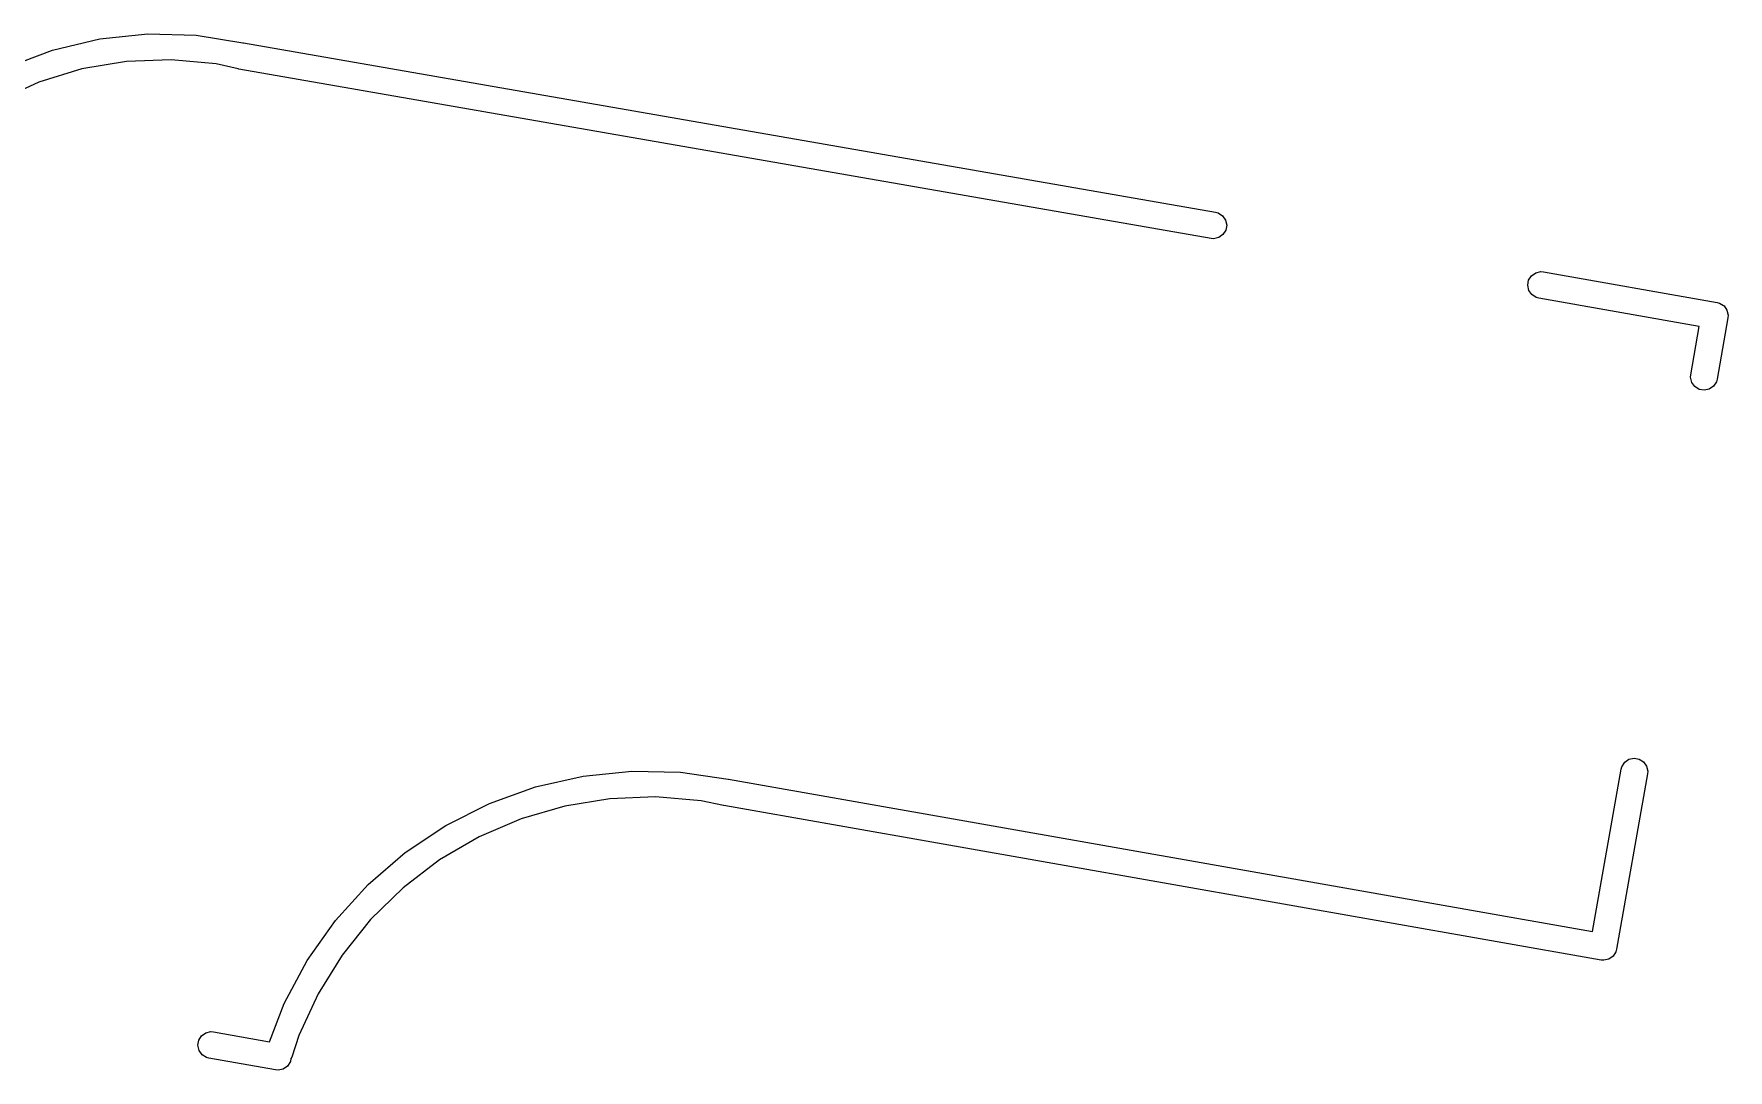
# Model space of a CAD drawing. Extents: x 2.6 to 14.1, y -9.2 to -3.9.
# Drawn here: x 6.7495 to 7.1239, y -6.3456 to -6.1164 of the extents above; entities that cross this region are included whole.
import ezdxf

# ---------------------------------------------------------------- set-up
doc = ezdxf.new("R2010")
doc.units = 0
doc.header["$MEASUREMENT"] = 0
doc.layers.add('BLACK', color=7, linetype='CONTINUOUS')

msp = doc.modelspace()

# ---------------------------------------------------------------- linework, layer by layer
at = {"layer": 'BLACK', "linetype": 'CONTINUOUS'}
for p, q in [((6.75366, -6.11999), (6.76407, -6.11752)), ((6.76407, -6.11752), (6.77471, -6.11642)), ((6.77471, -6.11642), (6.7854, -6.11672)), ((6.7854, -6.11672), (6.79571, -6.11837)), ((6.74366, -6.12381), (6.75366, -6.11999)), ((6.79571, -6.11837), (6.79582, -6.11838)), ((6.79582, -6.11838), (7.01068, -6.15587)), ((6.76015, -6.12417), (6.75065, -6.1271)), ((6.76996, -6.12251), (6.76015, -6.12417)), ((6.7799, -6.12214), (6.76996, -6.12251)), ((6.7898, -6.12307), (6.7799, -6.12214)), ((6.79465, -6.12417), (6.7898, -6.12307)), ((6.79469, -6.12417), (6.79465, -6.12417)), ((6.79465, -6.12417), (6.79465, -6.12417)), ((6.7948, -6.1242), (6.79469, -6.12417)), ((7.00967, -6.16169), (6.7948, -6.1242)), ((6.75065, -6.1271), (6.74161, -6.13125)), ((7.01068, -6.15587), (7.01124, -6.15602)), ((7.01124, -6.15602), (7.01221, -6.15664)), ((7.01221, -6.15664), (7.01288, -6.15758)), ((7.01288, -6.15758), (7.01313, -6.15871)), ((7.01313, -6.15871), (7.01293, -6.15984)), ((7.01025, -6.16173), (7.00967, -6.16169)), ((7.01137, -6.16148), (7.01025, -6.16173)), ((7.01231, -6.16082), (7.01137, -6.16148)), ((7.01293, -6.15984), (7.01231, -6.16082)), ((7.07986, -6.17088), (7.08048, -6.16991)), ((7.08048, -6.16991), (7.08142, -6.16925)), ((7.08142, -6.16925), (7.08255, -6.169)), ((7.08255, -6.169), (7.08312, -6.16904)), ((7.08312, -6.16904), (7.12151, -6.17581)), ((7.07966, -6.17201), (7.07986, -6.17088)), ((7.07991, -6.17314), (7.07966, -6.17201)), ((7.08057, -6.17408), (7.07991, -6.17314)), ((7.08154, -6.1747), (7.08057, -6.17408)), ((7.0821, -6.17486), (7.08154, -6.1747)), ((7.11758, -6.18111), (7.0821, -6.17486)), ((7.12151, -6.17581), (7.12207, -6.17597)), ((7.12207, -6.17597), (7.1229, -6.1765)), ((7.1229, -6.1765), (7.12304, -6.17659)), ((7.12304, -6.17659), (7.1237, -6.17753)), ((7.1237, -6.17753), (7.12395, -6.17865)), ((7.1157, -6.19178), (7.11758, -6.18111)), ((7.1239, -6.17923), (7.12151, -6.1928)), ((7.12395, -6.17865), (7.1239, -6.17923)), ((7.11565, -6.19235), (7.1157, -6.19178)), ((7.1159, -6.19348), (7.11565, -6.19235)), ((7.12151, -6.1928), (7.12136, -6.19336)), ((7.11656, -6.19442), (7.1159, -6.19348)), ((7.11753, -6.19504), (7.11656, -6.19442)), ((7.11867, -6.19524), (7.11753, -6.19504)), ((7.11979, -6.19499), (7.11867, -6.19524)), ((7.12074, -6.19433), (7.11979, -6.19499)), ((7.12136, -6.19336), (7.12074, -6.19433)), ((7.09399, -6.31488), (7.10031, -6.27901)), ((7.10031, -6.27901), (7.10047, -6.27846)), ((7.10047, -6.27846), (7.10109, -6.27748)), ((7.10109, -6.27748), (7.10203, -6.27682)), ((7.10203, -6.27682), (7.10316, -6.27657)), ((7.10316, -6.27657), (7.10429, -6.27677)), ((7.10429, -6.27677), (7.10526, -6.27739)), ((7.10526, -6.27739), (7.10592, -6.27834)), ((7.10592, -6.27834), (7.10617, -6.27946)), ((6.86037, -6.28293), (6.8709, -6.28054)), ((6.8709, -6.28054), (6.88164, -6.27945)), ((6.88164, -6.27945), (6.89244, -6.27968)), ((6.89244, -6.27968), (6.90297, -6.2812)), ((6.90297, -6.2812), (6.90304, -6.28121)), ((6.90304, -6.28121), (7.09399, -6.31488)), ((7.10613, -6.28004), (7.09929, -6.31881)), ((7.10617, -6.27946), (7.10613, -6.28004)), ((6.85022, -6.28658), (6.86037, -6.28293)), ((6.87684, -6.28555), (6.86687, -6.28718)), ((6.88692, -6.28515), (6.87684, -6.28555)), ((6.89698, -6.28598), (6.88692, -6.28515)), ((6.90192, -6.28701), (6.89698, -6.28598)), ((6.84058, -6.29145), (6.85022, -6.28658)), ((6.85719, -6.29001), (6.84791, -6.294)), ((6.86687, -6.28718), (6.85719, -6.29001)), ((6.90194, -6.287), (6.90192, -6.28701)), ((6.90192, -6.28701), (6.90192, -6.28701)), ((6.90201, -6.28702), (6.90194, -6.287)), ((7.09587, -6.32121), (6.90201, -6.28702)), ((6.8316, -6.29745), (6.84058, -6.29145)), ((6.84791, -6.294), (6.8392, -6.29909)), ((6.82343, -6.3045), (6.8316, -6.29745)), ((6.8392, -6.29909), (6.83116, -6.30521)), ((6.81618, -6.3125), (6.82343, -6.3045)), ((6.83116, -6.30521), (6.82394, -6.31225)), ((6.80995, -6.32132), (6.81618, -6.3125)), ((6.82394, -6.31225), (6.81762, -6.32013)), ((6.81762, -6.32013), (6.81232, -6.32872)), ((7.09914, -6.31937), (7.09852, -6.32034)), ((7.09929, -6.31881), (7.09914, -6.31937)), ((6.80485, -6.33083), (6.80995, -6.32132)), ((7.09645, -6.32125), (7.09587, -6.32121)), ((7.09757, -6.321), (7.09645, -6.32125)), ((7.09852, -6.32034), (7.09757, -6.321)), ((6.80157, -6.33927), (6.80485, -6.33083)), ((6.81232, -6.32872), (6.8081, -6.33789)), ((6.78578, -6.34007), (6.78598, -6.33894)), ((6.78598, -6.33894), (6.7866, -6.33796)), ((6.7866, -6.33796), (6.78754, -6.3373)), ((6.78754, -6.3373), (6.78866, -6.33705)), ((6.78866, -6.33705), (6.78924, -6.3371)), ((6.78924, -6.3371), (6.80157, -6.33927)), ((6.8081, -6.33789), (6.80656, -6.3427)), ((6.78603, -6.3412), (6.78578, -6.34007)), ((6.78669, -6.34214), (6.78603, -6.3412)), ((6.78766, -6.34276), (6.78669, -6.34214)), ((6.78822, -6.34291), (6.78766, -6.34276)), ((6.80295, -6.34551), (6.78822, -6.34291)), ((6.80353, -6.34556), (6.80295, -6.34551)), ((6.80465, -6.34531), (6.80353, -6.34556)), ((6.80559, -6.34465), (6.80465, -6.34531)), ((6.80621, -6.34367), (6.80559, -6.34465)), ((6.80633, -6.34302), (6.80621, -6.34367)), ((6.80656, -6.3427), (6.80633, -6.34302)), ((6.80656, -6.3427), (6.80656, -6.3427))]:
    msp.add_line(p, q, dxfattribs=at)

doc.saveas('drawing.dxf')
